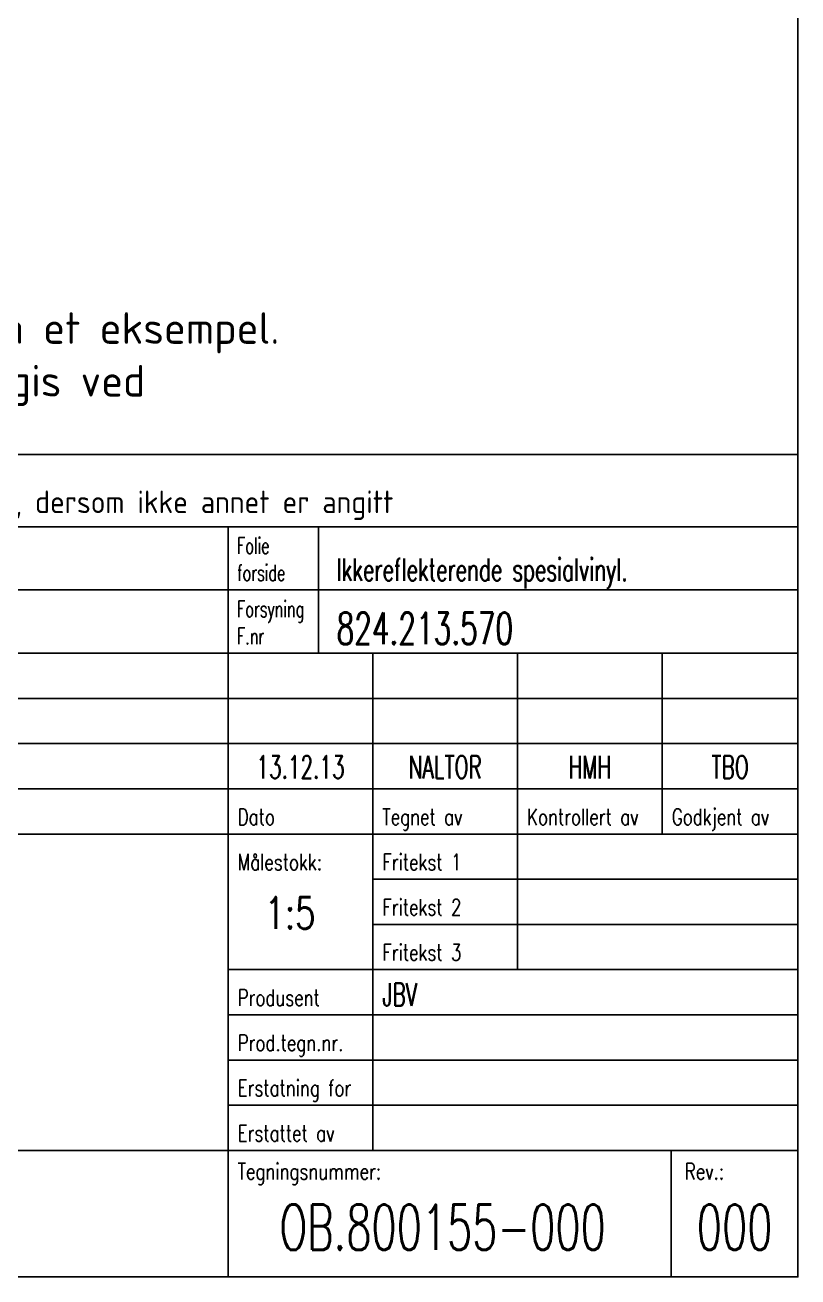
# Model space of a CAD drawing. Header units: millimetres. Extents: x 0 to 900, y 0 to 1385.
# Drawn here: x 473 to 900, y 0 to 692 of the extents above; entities that cross this region are included whole.
import ezdxf
from ezdxf.enums import TextEntityAlignment as Align

# ---------------------------------------------------------------- set-up
doc = ezdxf.new("R2010")
doc.units = ezdxf.units.MM
doc.layers.add('AM_6', color=2, linetype='Continuous', lineweight=35)
for name, color, linetype in [('RAMME', 7, 'Continuous'), ('TITT-018', 4, 'Continuous'), ('TITT-050', 5, 'Continuous'), ('TITT-TEKST18', 4, 'Continuous'), ('TITT-TEKST25', 2, 'Continuous'), ('TITT-TEKST35', 7, 'Continuous'), ('TITT-TEKST50', 5, 'Continuous')]:
    doc.layers.add(name, color=color, linetype=linetype)
doc.styles.add('ISO', font='isocp.shx')
doc.styles.add('ISO25', font='ISO3098.shx')
doc.styles.add('TITTEL', font='romans.shx', dxfattribs={"width": 0.65})

# ---------------------------------------------------------------- blocks, each defined once
blk = doc.blocks.new('Revisjonslinje V00')
at = {"layer": 'TITT-018'}
blk.add_line((170, 5), (0, 5), dxfattribs=at)
at = {"layer": 'TITT-050'}
for p, q in [((0, 0), (0, 5)), ((8, 0), (8, 5)), ((107, 0), (107, 5)), ((123, 0), (123, 5)), ((139, 0), (139, 5)), ((155, 0), (155, 5))]:
    blk.add_line(p, q, dxfattribs=at)
at = {"layer": 'TITT-TEKST25', "style": 'TITTEL', "width": 0.65}
for tag, p in [('2A', (4, 1.16)), ('2C', (115, 1.16)), ('2D', (131, 1.16)), ('2E', (147, 1.16)), ('2F', (162.5, 1.16))]:
    blk.add_attdef(tag, text='', height=2.5, dxfattribs=at).set_placement(p, align=Align.CENTER)
blk.add_attdef('2B', (9.06, 1.16), '', height=2.5, dxfattribs=at)
blk = doc.blocks.new('TITF_JBV00')
at = {"layer": 'TITT-018'}
for p, q in [((0, 59), (-170, 59)), ((0, 54), (-170, 54)), ((-47, 44), (0, 44)), ((-47, 39), (0, 39)), ((-47, 34), (0, 34)), ((-63, 29), (0, 29)), ((-63, 24), (0, 24)), ((-63, 19), (0, 19))]:
    blk.add_line(p, q, dxfattribs=at)
at = {"layer": 'TITT-050'}
for p, q in [((-63, 0), (-63, 59)), ((-47, 14), (-47, 59)), ((-31, 34), (-31, 59)), ((-15, 49), (-15, 59)), ((0, 49), (-170, 49)), ((-63, 34), (0, 34)), ((-170, 14), (0, 14)), ((-14, 0), (-14, 14))]:
    blk.add_line(p, q, dxfattribs=at)
at = {"layer": 'TITT-TEKST18', "style": 'TITTEL', "width": 0.75}
for s, p in [('Dato', (-61.94, 50)), ('Tegnet av', (-45.94, 50)), ('Kontrollert av', (-29.94, 50)), ('Godkjent av', (-13.94, 50)), ('Målestokk:', (-61.94, 45)), ('Fritekst 1', (-45.94, 45)), ('Fritekst 2', (-45.94, 40)), ('Fritekst 3', (-45.94, 35)), ('Produsent', (-61.94, 30)), ('Prod.tegn.nr.', (-61.94, 25)), ('Erstatning for', (-61.94, 20)), ('Erstattet av', (-61.94, 15)), ('Tegningsnummer:', (-61.94, 10.78)), ('Rev.:', (-12.5, 10.78))]:
    blk.add_text(s, height=1.8, dxfattribs=at).set_placement(p)
at = {"layer": 'TITT-TEKST25', "style": 'TITTEL', "width": 0.65}
for tag, p in [('2A', (-166, 55.16)), ('2C', (-55, 55.16)), ('2D', (-39, 55.16)), ('2E', (-23, 55.16)), ('2F', (-7.5, 55.16))]:
    blk.add_attdef(tag, text='', height=2.5, dxfattribs=at).set_placement(p, align=Align.CENTER)
for tag, p in [('2B', (-160.94, 55.16)), ('3B', (-29.94, 45)), ('3C', (-29.94, 40)), ('3D', (-29.94, 35)), ('3E', (-45.94, 30)), ('3F', (-45.94, 25)), ('3G', (-45.94, 20)), ('3H', (-45.94, 15))]:
    blk.add_attdef(tag, p, '', height=2.5, dxfattribs=at)
at = {"layer": 'TITT-TEKST35', "style": 'TITTEL', "width": 0.75}
for tag, p in [('1A', (-165.44, 39.48)), ('1B', (-165.44, 33.47)), ('1C', (-165.44, 27.02)), ('1D', (-165.44, 20.19))]:
    blk.add_attdef(tag, p, '', height=3.5, dxfattribs=at)
blk.add_attdef('3A', text='', height=3.5, dxfattribs=at).set_placement((-56.16, 38.53), align=Align.CENTER)
at = {"layer": 'TITT-TEKST50', "style": 'TITTEL', "width": 0.65}
blk.add_attdef('4A', (-57.32, 3), '', height=5, dxfattribs=at)
blk.add_attdef('4B', text='', height=5, dxfattribs=at).set_placement((-7, 3), align=Align.CENTER)
blk = doc.blocks.new('Merknadsfelt')
at = {"layer": 'TITT-018'}
for p, q in [((0, 14), (170, 14)), ((10, 7), (10, 14)), ((29, 7), (29, 14)), ((0, 7), (107, 7)), ((10, 0), (10, 7)), ((117, 0), (117, 7))]:
    blk.add_line(p, q, dxfattribs=at)
at = {"layer": 'TITT-TEKST50'}
for p, q in [((19, 7), (19, 14)), ((107, 7), (170, 7))]:
    blk.add_line(p, q, dxfattribs=at)
blk.add_lwpolyline([(0, 22), (170, 22), (170, 0), (0, 0)], close=True, dxfattribs=at)
blk.add_lwpolyline([(107, 0), (107, 7)], dxfattribs=at)
at = {"layer": 'TITT-018', "style": 'ISO25'}
blk.add_text('MERKNADER: ', height=1.8, dxfattribs=at).set_placement((1, 19))
at = {"layer": 'TITT-TEKST18', "style": 'TITTEL', "width": 0.65}
for tag, p in [('REFLEKS', (1, 11)), ('FARGE', (20, 11)), ('KLASSE', (1, 8)), ('FORSIDE', (20, 8)), ('TYKKELSE', (1, 4)), ('FORSYNING', (108, 4)), ('MATERIALE', (1, 1)), ('F.NR', (108, 1))]:
    blk.add_attdef(tag, p, '', height=1.8, dxfattribs=at)
at = {"layer": 'TITT-TEKST25', "style": 'ISO'}
blk.add_text('Utføres i henhold til teknisk spesifikasjon: OB.800044-000, dersom ikke annet er angitt ', height=2.5, dxfattribs=at).set_placement((1, 15.5))
at = {"layer": 'TITT-TEKST25', "style": 'TITTEL', "width": 0.65}
for tag, p in [('KLASSE', (12, 8)), ('FORSIDE', (31, 8)), ('MATERIALE', (12, 1))]:
    blk.add_attdef(tag, p, '', height=2.5, dxfattribs=at)
at = {"layer": 'TITT-TEKST35', "style": 'TITTEL', "width": 0.65}
blk.add_attdef('F.NUMMER', (119, 1), '', height=3.5, dxfattribs=at)
blk = doc.blocks.new('Fri-merknad')
at = {"layer": 'TITT-018'}
blk.add_line((10, 0), (10, 7), dxfattribs=at)
at = {"layer": 'TITT-TEKST50'}
blk.add_lwpolyline([(0, 0), (0, 7)], dxfattribs=at)
at = {"layer": 'TITT-TEKST18', "style": 'TITTEL', "width": 0.65}
for tag, p in [('OVER', (1, 4)), ('NEDE', (1, 1))]:
    blk.add_attdef(tag, p, '', height=1.8, dxfattribs=at)
at = {"layer": 'TITT-TEKST25', "style": 'TITTEL', "width": 0.65}
blk.add_attdef('MERKNAD', (12, 1), '', height=2.5, dxfattribs=at)

msp = doc.modelspace()

# ---------------------------------------------------------------- linework, layer by layer
at = {"layer": 'RAMME'}
msp.add_lwpolyline([(0, 0), (900, 0), (900, 1385), (0, 1385)], close=True, dxfattribs=at)

# ---------------------------------------------------------------- block references
ref = msp.add_blockref('Merknadsfelt', (50, 345), dxfattribs=dict(at, xscale=5, yscale=5, zscale=5))
ref.add_attrib('KLASSE', '-', (110, 384.99), dxfattribs={"layer": 'TITT-TEKST25', "height": 12.5, "style": 'TITTEL', "width": 0.65})
ref.add_attrib('FORSIDE', 'Hvit', (205, 385), dxfattribs={"layer": 'TITT-TEKST25', "height": 12.5, "style": 'TITTEL', "width": 0.65})
ref.add_attrib('MATERIALE', '3 mm plate, eloksert aluminium', (110, 350), dxfattribs={"layer": 'TITT-TEKST25', "height": 12.5, "style": 'TITTEL', "width": 0.65})
ref.add_attrib('KLASSE', 'klasse', (55, 385), dxfattribs={"layer": 'TITT-TEKST18', "height": 9, "style": 'TITTEL', "width": 0.65})
ref.add_attrib('REFLEKS', 'Refleks', (55, 400), dxfattribs={"layer": 'TITT-TEKST18', "height": 9, "style": 'TITTEL', "width": 0.65})
ref.add_attrib('FORSIDE', 'forside', (150, 385), dxfattribs={"layer": 'TITT-TEKST18', "height": 9, "style": 'TITTEL', "width": 0.65})
ref.add_attrib('FARGE', 'Farge', (150, 400), dxfattribs={"layer": 'TITT-TEKST18', "height": 9, "style": 'TITTEL', "width": 0.65})
ref.add_attrib('TYKKELSE', 'Tykkelse,', (55, 365), dxfattribs={"layer": 'TITT-TEKST18', "height": 9, "style": 'TITTEL', "width": 0.65})
ref.add_attrib('MATERIALE', 'materiale', (55, 350), dxfattribs={"layer": 'TITT-TEKST18', "height": 9, "style": 'TITTEL', "width": 0.65})
ref.add_attrib('FORSYNING', 'Forsyning', (590, 365), dxfattribs={"layer": 'TITT-TEKST18', "height": 9, "style": 'TITTEL', "width": 0.65})
ref.add_attrib('F.NR', 'F.nr', (590, 350), dxfattribs={"layer": 'TITT-TEKST18', "height": 9, "style": 'TITTEL', "width": 0.65})
ref.add_attrib('F.NUMMER', '824.213.570', (645, 350), dxfattribs={"layer": 'TITT-TEKST35', "height": 17.5, "style": 'TITTEL', "width": 0.65})
at = {"layer": 'RAMME', "xscale": 5, "yscale": 5, "zscale": 5}
msp.add_blockref('Fri-merknad', (585, 380), dxfattribs=at).add_auto_attribs({'OVER': 'Folie', 'NEDE': 'forside', 'MERKNAD': 'Ikkereflekterende spesialvinyl.'})
at = {"layer": 'RAMME', "ltscale": 5, "xscale": 5, "yscale": 5, "zscale": 5}
for p in [(50, 320), (50, 295)]:
    msp.add_blockref('Revisjonslinje V00', p, dxfattribs=at)
at = {"layer": 'RAMME', "ltscale": 5}
ref = msp.add_blockref('TITF_JBV00', (900, 0), dxfattribs=dict(at, xscale=5, yscale=5, zscale=5))
ref.add_attrib('2C', '13.12.13', dxfattribs={"layer": 'TITT-TEKST25', "height": 12.5, "style": 'TITTEL', "width": 0.65}).set_placement((625, 275.8), align=Align.CENTER)
ref.add_attrib('2D', 'NALTOR', dxfattribs={"layer": 'TITT-TEKST25', "height": 12.5, "style": 'TITTEL', "width": 0.65}).set_placement((705, 275.8), align=Align.CENTER)
ref.add_attrib('2E', 'HMH', dxfattribs={"layer": 'TITT-TEKST25', "height": 12.5, "style": 'TITTEL', "width": 0.65}).set_placement((785, 275.8), align=Align.CENTER)
ref.add_attrib('2F', 'TBO', dxfattribs={"layer": 'TITT-TEKST25', "height": 12.5, "style": 'TITTEL', "width": 0.65}).set_placement((862.5, 275.8), align=Align.CENTER)
ref.add_attrib('3A', '1:5', dxfattribs={"layer": 'TITT-TEKST35', "height": 17.5, "style": 'TITTEL', "width": 0.75}).set_placement((619.21, 192.63), align=Align.CENTER)
ref.add_attrib('3E', 'JBV', (670.29, 150), dxfattribs={"layer": 'TITT-TEKST25', "height": 12.5, "style": 'TITTEL', "width": 0.65})
ref.add_attrib('4A', 'OB.800155-000', (613.39, 14.99), dxfattribs={"layer": 'TITT-TEKST50', "height": 25, "style": 'TITTEL', "width": 0.65})
ref.add_attrib('4B', '000', dxfattribs={"layer": 'TITT-TEKST50', "height": 25, "style": 'TITTEL', "width": 0.65}).set_placement((865, 14.99), align=Align.CENTER)

# ---------------------------------------------------------------- texts
at = {"layer": 'AM_6', "insert": (50, 562.83), "char_height": 17.5, "attachment_point": 1}
msp.add_mtext_dynamic_manual_height_columns('{\\Fiso3098|c0;Merknad: \\PTeksten som er angitt på skiltet er kun et eksempel. Tekst som skal stå på skiltene skal angis ved bestilling.}', width=577.3555, gutter_width=87.5, heights=[0], dxfattribs=at)

doc.saveas('drawing.dxf')
